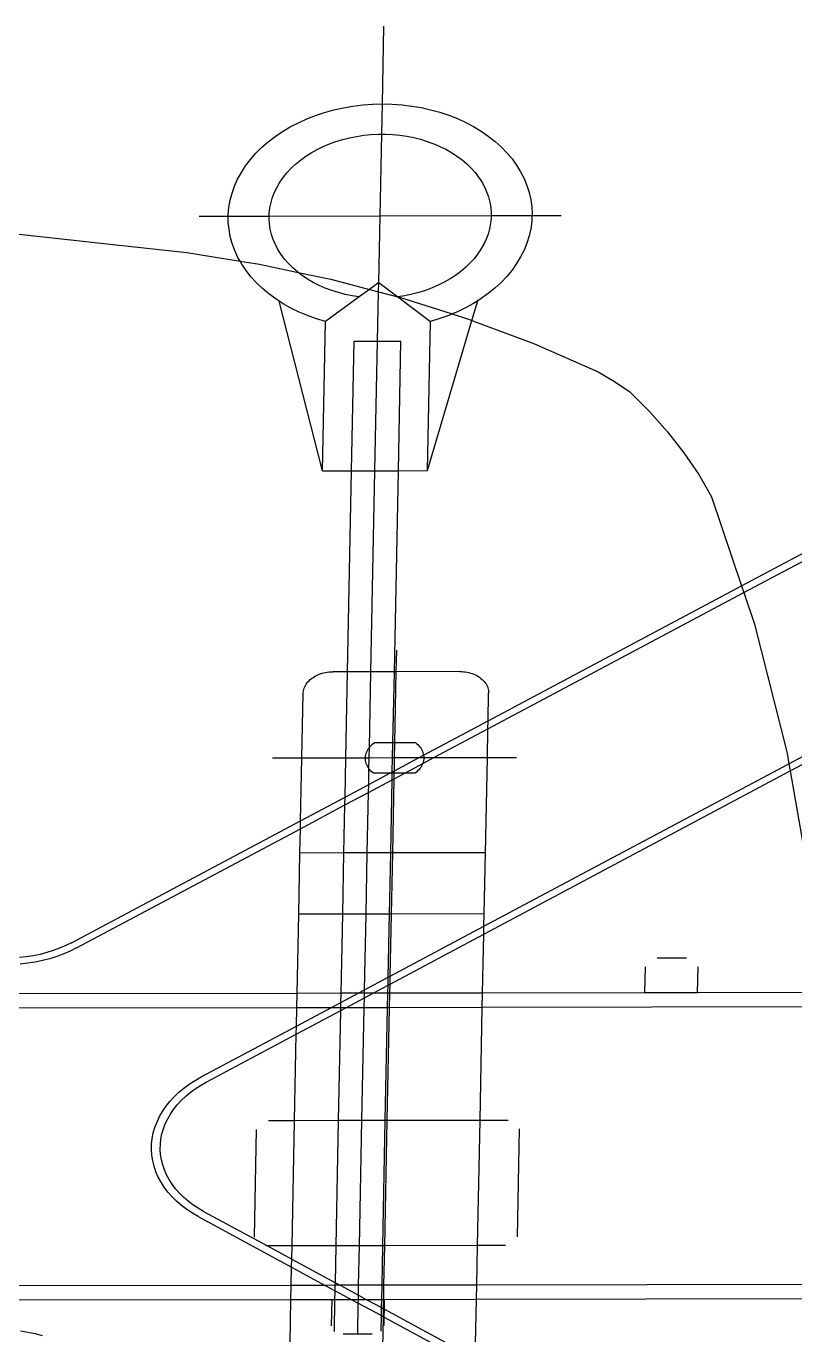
# Model space of a CAD drawing. Extents: x -83 to 83, y -28 to 43.
# Drawn here: x -77.9357 to -77.7684, y -7.412 to -7.1272 of the extents above; entities that cross this region are included whole.
import ezdxf

# ---------------------------------------------------------------- set-up
doc = ezdxf.new("R2010")
doc.units = 0
doc.layers.get('0').update_dxf_attribs({"linetype": 'CONTINUOUS'})

msp = doc.modelspace()

# ---------------------------------------------------------------- linework, layer by layer
for p, q in [((-77.85817, -7.14412), (-77.85783, -7.12718)), ((-77.87271, -7.14662), (-77.87075, -7.14597)), ((-77.87075, -7.14597), (-77.86873, -7.14541)), ((-77.86873, -7.14541), (-77.86667, -7.14495)), ((-77.86667, -7.14495), (-77.86457, -7.14459)), ((-77.86457, -7.14459), (-77.86245, -7.14433)), ((-77.86245, -7.14433), (-77.86032, -7.14418)), ((-77.86032, -7.14418), (-77.85817, -7.14412)), ((-77.8583, -7.1507), (-77.85817, -7.14412)), ((-77.85817, -7.14412), (-77.85603, -7.14417)), ((-77.85603, -7.14417), (-77.8539, -7.14432)), ((-77.8539, -7.14432), (-77.85179, -7.14457)), ((-77.85179, -7.14457), (-77.84971, -7.14492)), ((-77.84971, -7.14492), (-77.84767, -7.14538)), ((-77.84767, -7.14538), (-77.84567, -7.14592)), ((-77.84567, -7.14592), (-77.84373, -7.14657)), ((-77.84373, -7.14657), (-77.84185, -7.14731)), ((-77.87992, -7.15011), (-77.87823, -7.14911)), ((-77.87823, -7.14911), (-77.87646, -7.14819)), ((-77.87646, -7.14819), (-77.87462, -7.14736)), ((-77.87462, -7.14736), (-77.87271, -7.14662)), ((-77.84185, -7.14731), (-77.84004, -7.14813)), ((-77.84004, -7.14813), (-77.83831, -7.14904)), ((-77.83831, -7.14904), (-77.83667, -7.15004)), ((-77.88301, -7.15233), (-77.88151, -7.15118)), ((-77.88151, -7.15118), (-77.87992, -7.15011)), ((-77.86827, -7.15229), (-77.8668, -7.15184)), ((-77.8668, -7.15184), (-77.8653, -7.15147)), ((-77.8653, -7.15147), (-77.86378, -7.15117)), ((-77.86378, -7.15117), (-77.86223, -7.15094)), ((-77.86223, -7.15094), (-77.86066, -7.15078)), ((-77.86066, -7.15078), (-77.85909, -7.15071)), ((-77.85909, -7.15071), (-77.8583, -7.1507)), ((-77.85866, -7.16854), (-77.8583, -7.1507)), ((-77.8583, -7.1507), (-77.85752, -7.1507)), ((-77.85752, -7.1507), (-77.85595, -7.15078)), ((-77.85595, -7.15078), (-77.85439, -7.15092)), ((-77.85439, -7.15092), (-77.85285, -7.15115)), ((-77.85285, -7.15115), (-77.85134, -7.15145)), ((-77.85134, -7.15145), (-77.84985, -7.15181)), ((-77.84985, -7.15181), (-77.84841, -7.15226)), ((-77.84841, -7.15226), (-77.847, -7.15277)), ((-77.83667, -7.15004), (-77.83512, -7.15111)), ((-77.83512, -7.15111), (-77.83366, -7.15225)), ((-77.83366, -7.15225), (-77.83231, -7.15347)), ((-77.88687, -7.15617), (-77.8857, -7.15483)), ((-77.8857, -7.15483), (-77.88441, -7.15355)), ((-77.88441, -7.15355), (-77.88301, -7.15233)), ((-77.87486, -7.15551), (-77.87366, -7.15474)), ((-77.87366, -7.15474), (-77.87239, -7.15403)), ((-77.87239, -7.15403), (-77.87107, -7.15339)), ((-77.87107, -7.15339), (-77.86969, -7.1528)), ((-77.86969, -7.1528), (-77.86827, -7.15229)), ((-77.847, -7.15277), (-77.84565, -7.15334)), ((-77.84565, -7.15334), (-77.84435, -7.15398)), ((-77.84435, -7.15398), (-77.84311, -7.15469)), ((-77.84311, -7.15469), (-77.84194, -7.15545)), ((-77.83231, -7.15347), (-77.83108, -7.15474)), ((-77.83108, -7.15474), (-77.82995, -7.15608)), ((-77.88886, -7.159), (-77.88793, -7.15756)), ((-77.88793, -7.15756), (-77.88687, -7.15617)), ((-77.87803, -7.15812), (-77.87705, -7.1572)), ((-77.87705, -7.1572), (-77.87599, -7.15633)), ((-77.87599, -7.15633), (-77.87486, -7.15551)), ((-77.84194, -7.15545), (-77.84084, -7.15627)), ((-77.84084, -7.15627), (-77.83982, -7.15714)), ((-77.83982, -7.15714), (-77.83887, -7.15806)), ((-77.82995, -7.15608), (-77.82895, -7.15746)), ((-77.82895, -7.15746), (-77.82808, -7.1589)), ((-77.89035, -7.16198), (-77.88967, -7.16047)), ((-77.88967, -7.16047), (-77.88886, -7.159)), ((-77.88047, -7.16114), (-77.87974, -7.16009)), ((-77.87974, -7.16009), (-77.87893, -7.15909)), ((-77.87893, -7.15909), (-77.87803, -7.15812)), ((-77.83887, -7.15806), (-77.83801, -7.15902)), ((-77.83801, -7.15902), (-77.83724, -7.16002)), ((-77.83724, -7.16002), (-77.83656, -7.16106)), ((-77.82808, -7.1589), (-77.82733, -7.16037)), ((-77.82733, -7.16037), (-77.82671, -7.16188)), ((-77.8913, -7.16508), (-77.89089, -7.16352)), ((-77.89089, -7.16352), (-77.89035, -7.16198)), ((-77.88207, -7.16443), (-77.88163, -7.16331)), ((-77.88163, -7.16331), (-77.8811, -7.16221)), ((-77.8811, -7.16221), (-77.88047, -7.16114)), ((-77.83656, -7.16106), (-77.83597, -7.16213)), ((-77.83597, -7.16213), (-77.83548, -7.16323)), ((-77.83548, -7.16323), (-77.83509, -7.16435)), ((-77.82671, -7.16188), (-77.82623, -7.16341)), ((-77.82623, -7.16341), (-77.82589, -7.16497)), ((-77.89157, -7.16665), (-77.8913, -7.16508)), ((-77.88265, -7.16672), (-77.88241, -7.16557)), ((-77.88241, -7.16557), (-77.88207, -7.16443)), ((-77.83509, -7.16435), (-77.8348, -7.16549)), ((-77.8348, -7.16549), (-77.8346, -7.16665)), ((-77.82589, -7.16497), (-77.82568, -7.16654)), ((-77.97044, -7.1689), (-77.91673, -7.17471)), ((-77.8917, -7.16859), (-77.89807, -7.1686)), ((-77.8917, -7.16823), (-77.89157, -7.16665)), ((-77.8917, -7.16859), (-77.8917, -7.16823)), ((-77.8828, -7.16858), (-77.8917, -7.16859)), ((-77.8917, -7.16982), (-77.8917, -7.16859)), ((-77.88282, -7.16905), (-77.8828, -7.16858)), ((-77.88275, -7.17021), (-77.88282, -7.16905)), ((-77.8828, -7.16858), (-77.88278, -7.16788)), ((-77.85866, -7.16854), (-77.8828, -7.16858)), ((-77.88278, -7.16788), (-77.88265, -7.16672)), ((-77.85895, -7.18299), (-77.85866, -7.16854)), ((-77.83452, -7.1685), (-77.85866, -7.16854)), ((-77.83453, -7.16897), (-77.83464, -7.17013)), ((-77.8346, -7.16665), (-77.83451, -7.16781)), ((-77.83452, -7.1685), (-77.83453, -7.16897)), ((-77.83451, -7.16781), (-77.83452, -7.1685)), ((-77.82562, -7.16848), (-77.83452, -7.1685)), ((-77.82568, -7.16654), (-77.82561, -7.16813)), ((-77.82562, -7.16848), (-77.82568, -7.16971)), ((-77.82561, -7.16813), (-77.82562, -7.16848)), ((-77.81926, -7.16847), (-77.82562, -7.16848)), ((-77.89155, -7.17139), (-77.8917, -7.16982)), ((-77.89127, -7.17296), (-77.89155, -7.17139)), ((-77.88258, -7.17136), (-77.88275, -7.17021)), ((-77.8823, -7.1725), (-77.88258, -7.17136)), ((-77.83486, -7.17128), (-77.83518, -7.17243)), ((-77.83464, -7.17013), (-77.83486, -7.17128)), ((-77.82589, -7.17129), (-77.82623, -7.17285)), ((-77.82568, -7.16971), (-77.82589, -7.17129)), ((-77.91673, -7.17471), (-77.90073, -7.17648)), ((-77.89085, -7.17451), (-77.89127, -7.17296)), ((-77.89029, -7.17603), (-77.89085, -7.17451)), ((-77.88193, -7.17363), (-77.8823, -7.1725)), ((-77.88146, -7.17473), (-77.88193, -7.17363)), ((-77.88089, -7.17581), (-77.88146, -7.17473)), ((-77.83612, -7.17466), (-77.83673, -7.17574)), ((-77.8356, -7.17355), (-77.83612, -7.17466)), ((-77.83518, -7.17243), (-77.8356, -7.17355)), ((-77.82672, -7.1744), (-77.82733, -7.17592)), ((-77.82623, -7.17285), (-77.82672, -7.1744)), ((-77.90073, -7.17648), (-77.88915, -7.17833)), ((-77.8896, -7.17752), (-77.89029, -7.17603)), ((-77.88915, -7.17833), (-77.8896, -7.17752)), ((-77.88022, -7.17686), (-77.88089, -7.17581)), ((-77.87947, -7.17787), (-77.88022, -7.17686)), ((-77.87862, -7.17884), (-77.87947, -7.17787)), ((-77.83823, -7.1778), (-77.83912, -7.17877)), ((-77.83744, -7.17678), (-77.83823, -7.1778)), ((-77.83673, -7.17574), (-77.83744, -7.17678)), ((-77.82808, -7.17742), (-77.82896, -7.17887)), ((-77.82733, -7.17592), (-77.82808, -7.17742)), ((-77.88879, -7.17897), (-77.88915, -7.17833)), ((-77.88915, -7.17833), (-77.88494, -7.179)), ((-77.88784, -7.18038), (-77.88879, -7.17897)), ((-77.88677, -7.18174), (-77.88784, -7.18038)), ((-77.88494, -7.179), (-77.87652, -7.18077)), ((-77.87769, -7.17976), (-77.87862, -7.17884)), ((-77.87668, -7.18064), (-77.87769, -7.17976)), ((-77.87652, -7.18077), (-77.87668, -7.18064)), ((-77.84113, -7.18059), (-77.84225, -7.18142)), ((-77.84008, -7.1797), (-77.84113, -7.18059)), ((-77.83912, -7.17877), (-77.84008, -7.1797)), ((-77.82996, -7.18028), (-77.83108, -7.18165)), ((-77.82896, -7.17887), (-77.82996, -7.18028)), ((-77.88559, -7.18304), (-77.88677, -7.18174)), ((-77.88429, -7.18428), (-77.88559, -7.18304)), ((-77.8756, -7.18147), (-77.87652, -7.18077)), ((-77.87652, -7.18077), (-77.86941, -7.18226)), ((-77.87444, -7.18225), (-77.8756, -7.18147)), ((-77.87322, -7.18296), (-77.87444, -7.18225)), ((-77.87193, -7.18361), (-77.87322, -7.18296)), ((-77.87059, -7.1842), (-77.87193, -7.18361)), ((-77.86941, -7.18226), (-77.86099, -7.18448)), ((-77.85895, -7.18299), (-77.86099, -7.18448)), ((-77.85899, -7.185), (-77.85895, -7.18299)), ((-77.85895, -7.18299), (-77.8548, -7.1861)), ((-77.846, -7.18357), (-77.84737, -7.18417)), ((-77.84469, -7.18291), (-77.846, -7.18357)), ((-77.84343, -7.18219), (-77.84469, -7.18291)), ((-77.84225, -7.18142), (-77.84343, -7.18219)), ((-77.83232, -7.18295), (-77.83367, -7.1842)), ((-77.83108, -7.18165), (-77.83232, -7.18295)), ((-77.88288, -7.18546), (-77.88429, -7.18428)), ((-77.88137, -7.18656), (-77.88288, -7.18546)), ((-77.86919, -7.18473), (-77.87059, -7.1842)), ((-77.86323, -7.18611), (-77.87056, -7.19146)), ((-77.86775, -7.18518), (-77.86919, -7.18473)), ((-77.86628, -7.18557), (-77.86775, -7.18518)), ((-77.86477, -7.18588), (-77.86628, -7.18557)), ((-77.86323, -7.18611), (-77.86477, -7.18588)), ((-77.86099, -7.18448), (-77.86323, -7.18611)), ((-77.86099, -7.18448), (-77.85899, -7.185)), ((-77.85921, -7.19577), (-77.85899, -7.185)), ((-77.85899, -7.185), (-77.8548, -7.1861)), ((-77.85326, -7.18586), (-77.8548, -7.1861)), ((-77.8548, -7.1861), (-77.84768, -7.19143)), ((-77.8548, -7.1861), (-77.85422, -7.18625)), ((-77.85422, -7.18625), (-77.84299, -7.18982)), ((-77.85173, -7.18554), (-77.85326, -7.18586)), ((-77.85024, -7.18515), (-77.85173, -7.18554)), ((-77.84878, -7.18469), (-77.85024, -7.18515)), ((-77.84737, -7.18417), (-77.84878, -7.18469)), ((-77.83512, -7.18538), (-77.83668, -7.18649)), ((-77.83367, -7.1842), (-77.83512, -7.18538)), ((-77.88064, -7.18705), (-77.88137, -7.18656)), ((-77.87122, -7.22397), (-77.88064, -7.18705)), ((-77.87977, -7.18759), (-77.88064, -7.18705)), ((-77.87807, -7.18854), (-77.87977, -7.18759)), ((-77.8763, -7.18941), (-77.87807, -7.18854)), ((-77.84005, -7.18848), (-77.84186, -7.18935)), ((-77.83832, -7.18753), (-77.84005, -7.18848)), ((-77.83868, -7.19123), (-77.83742, -7.18698)), ((-77.83742, -7.18698), (-77.83832, -7.18753)), ((-77.83668, -7.18649), (-77.83742, -7.18698)), ((-77.87445, -7.19019), (-77.8763, -7.18941)), ((-77.87254, -7.19087), (-77.87445, -7.19019)), ((-77.87056, -7.19146), (-77.87254, -7.19087)), ((-77.87122, -7.22397), (-77.87056, -7.19146)), ((-77.84833, -7.22393), (-77.83868, -7.19123)), ((-77.84833, -7.22393), (-77.84768, -7.19143)), ((-77.84569, -7.19083), (-77.84768, -7.19143)), ((-77.84374, -7.19013), (-77.84569, -7.19083)), ((-77.84299, -7.18982), (-77.84374, -7.19013)), ((-77.84186, -7.18935), (-77.84299, -7.18982)), ((-77.84299, -7.18982), (-77.83941, -7.19096)), ((-77.83941, -7.19096), (-77.83868, -7.19123)), ((-77.83868, -7.19123), (-77.82506, -7.19635)), ((-77.86486, -7.22396), (-77.86429, -7.19578)), ((-77.86429, -7.19578), (-77.85921, -7.19577)), ((-77.85978, -7.22395), (-77.85921, -7.19577)), ((-77.85921, -7.19577), (-77.85413, -7.19576)), ((-77.85469, -7.22394), (-77.85413, -7.19576)), ((-77.82506, -7.19635), (-77.81122, -7.20242)), ((-77.81122, -7.20242), (-77.80766, -7.20453)), ((-77.80766, -7.20453), (-77.80429, -7.2068)), ((-77.80429, -7.2068), (-77.80003, -7.21104)), ((-77.80003, -7.21104), (-77.7961, -7.21545)), ((-77.7961, -7.21545), (-77.79254, -7.22003)), ((-77.79254, -7.22003), (-77.78933, -7.22476)), ((-77.87122, -7.22397), (-77.86486, -7.22396)), ((-77.86574, -7.2677), (-77.86486, -7.22396)), ((-77.86486, -7.22396), (-77.85978, -7.22395)), ((-77.86065, -7.26769), (-77.85978, -7.22395)), ((-77.85978, -7.22395), (-77.85469, -7.22394)), ((-77.85557, -7.26768), (-77.85469, -7.22394)), ((-77.85469, -7.22394), (-77.84833, -7.22393)), ((-77.78933, -7.22476), (-77.78651, -7.22962)), ((-77.78, -7.249), (-77.73985, -7.22761)), ((-77.78651, -7.22962), (-77.78, -7.249)), ((-77.77951, -7.25046), (-77.73963, -7.22921)), ((-77.83517, -7.27839), (-77.78, -7.249)), ((-77.78, -7.249), (-77.77951, -7.25046)), ((-77.83521, -7.28013), (-77.77951, -7.25046)), ((-77.77951, -7.25046), (-77.77721, -7.25732)), ((-77.77721, -7.25732), (-77.77008, -7.28539)), ((-77.85514, -7.26768), (-77.85504, -7.26299)), ((-77.87363, -7.2692), (-77.87334, -7.26899)), ((-77.87334, -7.26899), (-77.87304, -7.26879)), ((-77.87304, -7.26879), (-77.87272, -7.26861)), ((-77.87272, -7.26861), (-77.87238, -7.26844)), ((-77.87238, -7.26844), (-77.87204, -7.26829)), ((-77.87204, -7.26829), (-77.87168, -7.26816)), ((-77.87168, -7.26816), (-77.87131, -7.26804)), ((-77.87131, -7.26804), (-77.87093, -7.26794)), ((-77.87093, -7.26794), (-77.87055, -7.26786)), ((-77.87055, -7.26786), (-77.87016, -7.26779)), ((-77.87016, -7.26779), (-77.86976, -7.26775)), ((-77.86976, -7.26775), (-77.86936, -7.26772)), ((-77.86936, -7.26772), (-77.86896, -7.26771)), ((-77.86574, -7.2677), (-77.86896, -7.26771)), ((-77.86612, -7.28649), (-77.86574, -7.2677)), ((-77.86065, -7.26769), (-77.86574, -7.2677)), ((-77.86099, -7.28416), (-77.86065, -7.26769)), ((-77.85557, -7.26768), (-77.86065, -7.26769)), ((-77.85588, -7.28318), (-77.85557, -7.26768)), ((-77.85514, -7.26768), (-77.85557, -7.26768)), ((-77.85545, -7.28318), (-77.85514, -7.26768)), ((-77.84131, -7.26766), (-77.85514, -7.26768)), ((-77.84131, -7.26766), (-77.84091, -7.26767)), ((-77.84091, -7.26767), (-77.84052, -7.2677)), ((-77.84052, -7.2677), (-77.84012, -7.26774)), ((-77.84012, -7.26774), (-77.83973, -7.26781)), ((-77.83973, -7.26781), (-77.83935, -7.26789)), ((-77.83935, -7.26789), (-77.83898, -7.26799)), ((-77.83898, -7.26799), (-77.83861, -7.2681)), ((-77.83861, -7.2681), (-77.83826, -7.26824)), ((-77.83826, -7.26824), (-77.83792, -7.26839)), ((-77.83792, -7.26839), (-77.83759, -7.26855)), ((-77.83759, -7.26855), (-77.83728, -7.26873)), ((-77.83728, -7.26873), (-77.83699, -7.26893)), ((-77.83699, -7.26893), (-77.83671, -7.26914)), ((-77.76968, -7.28772), (-77.73413, -7.26878)), ((-77.87539, -7.27212), (-77.87535, -7.27183)), ((-77.87535, -7.27183), (-77.87528, -7.27153)), ((-77.87528, -7.27153), (-77.87519, -7.27125)), ((-77.87519, -7.27125), (-77.87507, -7.27096)), ((-77.87507, -7.27096), (-77.87493, -7.27068)), ((-77.87493, -7.27068), (-77.87477, -7.27041)), ((-77.87477, -7.27041), (-77.87458, -7.27015)), ((-77.87458, -7.27015), (-77.87437, -7.2699)), ((-77.87437, -7.2699), (-77.87414, -7.26965)), ((-77.87414, -7.26965), (-77.87389, -7.26942)), ((-77.87389, -7.26942), (-77.87363, -7.2692)), ((-77.83671, -7.26914), (-77.83645, -7.26936)), ((-77.83645, -7.26936), (-77.83621, -7.26959)), ((-77.83621, -7.26959), (-77.83599, -7.26983)), ((-77.83599, -7.26983), (-77.83579, -7.27009)), ((-77.83579, -7.27009), (-77.83561, -7.27035)), ((-77.83561, -7.27035), (-77.83546, -7.27062)), ((-77.83546, -7.27062), (-77.83533, -7.2709)), ((-77.83533, -7.2709), (-77.83523, -7.27118)), ((-77.83523, -7.27118), (-77.83514, -7.27147)), ((-77.83514, -7.27147), (-77.83509, -7.27176)), ((-77.83509, -7.27176), (-77.83506, -7.27205)), ((-77.7694, -7.2893), (-77.73401, -7.27044)), ((-77.8757, -7.2865), (-77.87541, -7.27241)), ((-77.87541, -7.27241), (-77.87539, -7.27212)), ((-77.83517, -7.27839), (-77.83505, -7.27235)), ((-77.83506, -7.27205), (-77.83505, -7.27235)), ((-77.8492, -7.28586), (-77.83517, -7.27839)), ((-77.84709, -7.28646), (-77.83521, -7.28013)), ((-77.83533, -7.28644), (-77.83521, -7.28013)), ((-77.83521, -7.28013), (-77.83517, -7.27839)), ((-77.86027, -7.28341), (-77.85999, -7.28319)), ((-77.85588, -7.28318), (-77.85999, -7.28319)), ((-77.85595, -7.28647), (-77.85588, -7.28318)), ((-77.85545, -7.28318), (-77.85588, -7.28318)), ((-77.85551, -7.28647), (-77.85545, -7.28318)), ((-77.85091, -7.28318), (-77.85545, -7.28318)), ((-77.85091, -7.28318), (-77.85064, -7.2834)), ((-77.86185, -7.28618), (-77.86181, -7.28588)), ((-77.86181, -7.28588), (-77.86173, -7.28558)), ((-77.86173, -7.28558), (-77.86164, -7.28528)), ((-77.86164, -7.28528), (-77.86151, -7.28499)), ((-77.86151, -7.28499), (-77.86136, -7.2847)), ((-77.86136, -7.2847), (-77.86119, -7.28443)), ((-77.86119, -7.28443), (-77.86099, -7.28416)), ((-77.86103, -7.28648), (-77.86099, -7.28416)), ((-77.86099, -7.28416), (-77.86077, -7.2839)), ((-77.86077, -7.2839), (-77.86053, -7.28365)), ((-77.86053, -7.28365), (-77.86027, -7.28341)), ((-77.85064, -7.2834), (-77.85038, -7.28363)), ((-77.85038, -7.28363), (-77.85015, -7.28388)), ((-77.85033, -7.28646), (-77.8492, -7.28586)), ((-77.85015, -7.28388), (-77.84994, -7.28414)), ((-77.84994, -7.28414), (-77.84976, -7.28441)), ((-77.84976, -7.28441), (-77.84959, -7.28469)), ((-77.84959, -7.28469), (-77.84946, -7.28497)), ((-77.84946, -7.28497), (-77.84934, -7.28526)), ((-77.84934, -7.28526), (-77.84926, -7.28556)), ((-77.84926, -7.28556), (-77.8492, -7.28586)), ((-77.8492, -7.28586), (-77.84916, -7.28616)), ((-77.84916, -7.28616), (-77.84916, -7.28646)), ((-77.77008, -7.28539), (-77.76968, -7.28772)), ((-77.8757, -7.2865), (-77.88205, -7.28651)), ((-77.87597, -7.30012), (-77.8757, -7.2865)), ((-77.86612, -7.28649), (-77.8757, -7.2865)), ((-77.86629, -7.29496), (-77.86612, -7.28649)), ((-77.86187, -7.28648), (-77.86612, -7.28649)), ((-77.86187, -7.28648), (-77.86185, -7.28618)), ((-77.86186, -7.28678), (-77.86187, -7.28648)), ((-77.86103, -7.28648), (-77.86187, -7.28648)), ((-77.86183, -7.28709), (-77.86186, -7.28678)), ((-77.86177, -7.28739), (-77.86183, -7.28709)), ((-77.86168, -7.28768), (-77.86177, -7.28739)), ((-77.86157, -7.28797), (-77.86168, -7.28768)), ((-77.86143, -7.28826), (-77.86157, -7.28797)), ((-77.86127, -7.28853), (-77.86143, -7.28826)), ((-77.86109, -7.2888), (-77.86127, -7.28853)), ((-77.86115, -7.29222), (-77.86109, -7.2888)), ((-77.86109, -7.2888), (-77.86103, -7.28648)), ((-77.86088, -7.28906), (-77.86109, -7.2888)), ((-77.85595, -7.28647), (-77.86103, -7.28648)), ((-77.85601, -7.28949), (-77.85595, -7.28647)), ((-77.85551, -7.28647), (-77.85595, -7.28647)), ((-77.85557, -7.28925), (-77.85033, -7.28646)), ((-77.85557, -7.28925), (-77.85551, -7.28647)), ((-77.85033, -7.28646), (-77.85551, -7.28647)), ((-77.85328, -7.28975), (-77.84939, -7.28766)), ((-77.84916, -7.28646), (-77.85033, -7.28646)), ((-77.85003, -7.28878), (-77.85025, -7.28904)), ((-77.84984, -7.28851), (-77.85003, -7.28878)), ((-77.84966, -7.28824), (-77.84984, -7.28851)), ((-77.84952, -7.28795), (-77.84966, -7.28824)), ((-77.84941, -7.28769), (-77.84952, -7.28795)), ((-77.84939, -7.28766), (-77.84941, -7.28769)), ((-77.84939, -7.28766), (-77.84709, -7.28646)), ((-77.84929, -7.28737), (-77.84939, -7.28766)), ((-77.84922, -7.28707), (-77.84929, -7.28737)), ((-77.84918, -7.28676), (-77.84922, -7.28707)), ((-77.84916, -7.28646), (-77.84918, -7.28676)), ((-77.84709, -7.28646), (-77.84916, -7.28646)), ((-77.83533, -7.28644), (-77.84709, -7.28646)), ((-77.83607, -7.32309), (-77.76968, -7.28772)), ((-77.83575, -7.30709), (-77.83533, -7.28644)), ((-77.82897, -7.28643), (-77.83533, -7.28644)), ((-77.76968, -7.28772), (-77.7694, -7.2893)), ((-77.86118, -7.29397), (-77.85604, -7.29123)), ((-77.86115, -7.29222), (-77.85652, -7.28976)), ((-77.86065, -7.28931), (-77.86088, -7.28906)), ((-77.86039, -7.28954), (-77.86065, -7.28931)), ((-77.86012, -7.28977), (-77.86039, -7.28954)), ((-77.85652, -7.28976), (-77.86012, -7.28977)), ((-77.85652, -7.28976), (-77.85601, -7.28949)), ((-77.85601, -7.28976), (-77.85652, -7.28976)), ((-77.85636, -7.30713), (-77.85604, -7.29123)), ((-77.85604, -7.29123), (-77.85601, -7.28976)), ((-77.85604, -7.29123), (-77.8556, -7.291)), ((-77.85601, -7.28949), (-77.85557, -7.28925)), ((-77.85601, -7.28976), (-77.85601, -7.28949)), ((-77.85558, -7.28976), (-77.85601, -7.28976)), ((-77.85593, -7.30713), (-77.8556, -7.291)), ((-77.8556, -7.291), (-77.85328, -7.28975)), ((-77.8556, -7.291), (-77.85558, -7.28976)), ((-77.85558, -7.28976), (-77.85557, -7.28925)), ((-77.85328, -7.28975), (-77.85558, -7.28976)), ((-77.85104, -7.28975), (-77.85328, -7.28975)), ((-77.85076, -7.28953), (-77.85104, -7.28975)), ((-77.8505, -7.28929), (-77.85076, -7.28953)), ((-77.85025, -7.28904), (-77.8505, -7.28929)), ((-77.8361, -7.32483), (-77.7694, -7.2893)), ((-77.7694, -7.2893), (-77.76514, -7.31376)), ((-77.86632, -7.2967), (-77.86118, -7.29397)), ((-77.86629, -7.29496), (-77.86115, -7.29222)), ((-77.86145, -7.30714), (-77.86118, -7.29397)), ((-77.86118, -7.29397), (-77.86115, -7.29222)), ((-77.87601, -7.30186), (-77.86632, -7.2967)), ((-77.87597, -7.30012), (-77.86629, -7.29496)), ((-77.86653, -7.30714), (-77.86632, -7.2967)), ((-77.86632, -7.2967), (-77.86629, -7.29496)), ((-77.92581, -7.32667), (-77.87597, -7.30012)), ((-77.87601, -7.30186), (-77.87597, -7.30012)), ((-77.92471, -7.32781), (-77.87601, -7.30186)), ((-77.87611, -7.30716), (-77.87601, -7.30186)), ((-77.87638, -7.32047), (-77.87611, -7.30716)), ((-77.86653, -7.30714), (-77.87611, -7.30716)), ((-77.8668, -7.32045), (-77.86653, -7.30714)), ((-77.86145, -7.30714), (-77.86653, -7.30714)), ((-77.86171, -7.32044), (-77.86145, -7.30714)), ((-77.85636, -7.30713), (-77.86145, -7.30714)), ((-77.85663, -7.32043), (-77.85636, -7.30713)), ((-77.85593, -7.30713), (-77.85636, -7.30713)), ((-77.8562, -7.32043), (-77.85593, -7.30713)), ((-77.83575, -7.30709), (-77.85593, -7.30713)), ((-77.83601, -7.3204), (-77.83575, -7.30709)), ((-77.87673, -7.3377), (-77.87638, -7.32047)), ((-77.8668, -7.32045), (-77.87638, -7.32047)), ((-77.86715, -7.33769), (-77.8668, -7.32045)), ((-77.86171, -7.32044), (-77.8668, -7.32045)), ((-77.86204, -7.33693), (-77.86171, -7.32044)), ((-77.85663, -7.32043), (-77.86171, -7.32044)), ((-77.8569, -7.33419), (-77.85663, -7.32043)), ((-77.8562, -7.32043), (-77.85663, -7.32043)), ((-77.85647, -7.33396), (-77.8562, -7.32043)), ((-77.85647, -7.33396), (-77.83607, -7.32309)), ((-77.83601, -7.3204), (-77.8562, -7.32043)), ((-77.8361, -7.32483), (-77.83607, -7.32309)), ((-77.83607, -7.32309), (-77.83601, -7.3204)), ((-77.8565, -7.3357), (-77.8361, -7.32483)), ((-77.83636, -7.33763), (-77.8361, -7.32483)), ((-77.93121, -7.32883), (-77.93266, -7.32921)), ((-77.92979, -7.32839), (-77.93121, -7.32883)), ((-77.92841, -7.32788), (-77.92979, -7.32839)), ((-77.92709, -7.32731), (-77.92841, -7.32788)), ((-77.92609, -7.3285), (-77.92753, -7.32912)), ((-77.92581, -7.32667), (-77.92709, -7.32731)), ((-77.92471, -7.32781), (-77.92609, -7.3285)), ((-77.93564, -7.32975), (-77.93715, -7.32991)), ((-77.93534, -7.33113), (-77.93698, -7.33131)), ((-77.93414, -7.32951), (-77.93564, -7.32975)), ((-77.93371, -7.33088), (-77.93534, -7.33113)), ((-77.93266, -7.32921), (-77.93414, -7.32951)), ((-77.93212, -7.33055), (-77.93371, -7.33088)), ((-77.93055, -7.33015), (-77.93212, -7.33055)), ((-77.92902, -7.32967), (-77.93055, -7.33015)), ((-77.92753, -7.32912), (-77.92902, -7.32967)), ((-77.79198, -7.33005), (-77.79834, -7.33006)), ((-77.86204, -7.33693), (-77.8569, -7.33419)), ((-77.85694, -7.33593), (-77.8569, -7.33419)), ((-77.8569, -7.33419), (-77.85647, -7.33396)), ((-77.8565, -7.3357), (-77.85647, -7.33396)), ((-77.80103, -7.33758), (-77.80092, -7.33194)), ((-77.78959, -7.33756), (-77.78948, -7.33192)), ((-77.86345, -7.33768), (-77.86204, -7.33693)), ((-77.86206, -7.33768), (-77.86204, -7.33693)), ((-77.86021, -7.33767), (-77.85694, -7.33593)), ((-77.85697, -7.33767), (-77.85694, -7.33593)), ((-77.85694, -7.33593), (-77.8565, -7.3357)), ((-77.85654, -7.33767), (-77.8565, -7.3357)), ((-77.87673, -7.3377), (-77.94173, -7.33781)), ((-77.87679, -7.34085), (-77.87673, -7.3377)), ((-77.86715, -7.33769), (-77.87673, -7.3377)), ((-77.86938, -7.34084), (-77.86719, -7.33967)), ((-77.86721, -7.34083), (-77.86719, -7.33967)), ((-77.86719, -7.33967), (-77.86345, -7.33768)), ((-77.86719, -7.33967), (-77.86715, -7.33769)), ((-77.86345, -7.33768), (-77.86715, -7.33769)), ((-77.86613, -7.34083), (-77.86208, -7.33867)), ((-77.86206, -7.33768), (-77.86345, -7.33768)), ((-77.86212, -7.34082), (-77.86208, -7.33867)), ((-77.86208, -7.33867), (-77.86021, -7.33767)), ((-77.86208, -7.33867), (-77.86206, -7.33768)), ((-77.86021, -7.33767), (-77.86206, -7.33768)), ((-77.85697, -7.33767), (-77.86021, -7.33767)), ((-77.85704, -7.34082), (-77.85697, -7.33767)), ((-77.85654, -7.33767), (-77.85697, -7.33767)), ((-77.85661, -7.34082), (-77.85654, -7.33767)), ((-77.83636, -7.33763), (-77.85654, -7.33767)), ((-77.83642, -7.34078), (-77.83636, -7.33763)), ((-77.80103, -7.33758), (-77.83636, -7.33763)), ((-77.78959, -7.33756), (-77.80103, -7.33758)), ((-77.76285, -7.33751), (-77.78959, -7.33756)), ((-77.87679, -7.34085), (-77.96565, -7.34099)), ((-77.8769, -7.34657), (-77.86722, -7.34141)), ((-77.87687, -7.34483), (-77.86938, -7.34084)), ((-77.87687, -7.34483), (-77.87679, -7.34085)), ((-77.86938, -7.34084), (-77.87679, -7.34085)), ((-77.86721, -7.34083), (-77.86938, -7.34084)), ((-77.8677, -7.3654), (-77.86722, -7.34141)), ((-77.86722, -7.34141), (-77.86613, -7.34083)), ((-77.86722, -7.34141), (-77.86721, -7.34083)), ((-77.86613, -7.34083), (-77.86721, -7.34083)), ((-77.86212, -7.34082), (-77.86613, -7.34083)), ((-77.86262, -7.36539), (-77.86212, -7.34082)), ((-77.85704, -7.34082), (-77.86212, -7.34082)), ((-77.85753, -7.36538), (-77.85704, -7.34082)), ((-77.8571, -7.36538), (-77.85661, -7.34082)), ((-77.85661, -7.34082), (-77.85704, -7.34082)), ((-77.83642, -7.34078), (-77.85661, -7.34082)), ((-77.83691, -7.36535), (-77.83642, -7.34078)), ((-77.76255, -7.34066), (-77.83642, -7.34078)), ((-77.89762, -7.35589), (-77.87687, -7.34483)), ((-77.8769, -7.34657), (-77.87687, -7.34483)), ((-77.89653, -7.35702), (-77.8769, -7.34657)), ((-77.87728, -7.36542), (-77.8769, -7.34657)), ((-77.9002, -7.35745), (-77.89894, -7.35664)), ((-77.89894, -7.35664), (-77.89762, -7.35589)), ((-77.89775, -7.35772), (-77.89653, -7.35702)), ((-77.90443, -7.36124), (-77.9035, -7.36022)), ((-77.9035, -7.36022), (-77.90248, -7.35924)), ((-77.90248, -7.35924), (-77.90138, -7.35832)), ((-77.90196, -7.36103), (-77.90102, -7.36013)), ((-77.90138, -7.35832), (-77.9002, -7.35745)), ((-77.90102, -7.36013), (-77.9, -7.35927)), ((-77.9, -7.35927), (-77.89891, -7.35847)), ((-77.89891, -7.35847), (-77.89775, -7.35772)), ((-77.90602, -7.3634), (-77.90527, -7.3623)), ((-77.90527, -7.3623), (-77.90443, -7.36124)), ((-77.90429, -7.36397), (-77.9036, -7.36295)), ((-77.9036, -7.36295), (-77.90282, -7.36197)), ((-77.90282, -7.36197), (-77.90196, -7.36103)), ((-77.90767, -7.36686), (-77.90722, -7.36568)), ((-77.90722, -7.36568), (-77.90667, -7.36453)), ((-77.90667, -7.36453), (-77.90602, -7.3634)), ((-77.90541, -7.36609), (-77.9049, -7.36502)), ((-77.9049, -7.36502), (-77.90429, -7.36397)), ((-77.87728, -7.36542), (-77.88296, -7.36542)), ((-77.87783, -7.39266), (-77.87728, -7.36542)), ((-77.8677, -7.3654), (-77.87728, -7.36542)), ((-77.86825, -7.39265), (-77.8677, -7.3654)), ((-77.86262, -7.36539), (-77.8677, -7.3654)), ((-77.86316, -7.39264), (-77.86262, -7.36539)), ((-77.85753, -7.36538), (-77.86262, -7.36539)), ((-77.85808, -7.39263), (-77.85753, -7.36538)), ((-77.85765, -7.39263), (-77.8571, -7.36538)), ((-77.8571, -7.36538), (-77.85753, -7.36538)), ((-77.83691, -7.36535), (-77.8571, -7.36538)), ((-77.83746, -7.3926), (-77.83691, -7.36535)), ((-77.83083, -7.36534), (-77.83691, -7.36535)), ((-77.90826, -7.36927), (-77.90802, -7.36806)), ((-77.90802, -7.36806), (-77.90767, -7.36686)), ((-77.90636, -7.36941), (-77.90614, -7.36829)), ((-77.90614, -7.36829), (-77.90582, -7.36718)), ((-77.90582, -7.36718), (-77.90541, -7.36609)), ((-77.88601, -7.3908), (-77.88554, -7.36731)), ((-77.8288, -7.3907), (-77.82833, -7.36721)), ((-77.90841, -7.37171), (-77.90839, -7.37049)), ((-77.90839, -7.37049), (-77.90826, -7.36927)), ((-77.9065, -7.37167), (-77.90648, -7.37054)), ((-77.90648, -7.37054), (-77.90636, -7.36941)), ((-77.90833, -7.37293), (-77.90841, -7.37171)), ((-77.90814, -7.37414), (-77.90833, -7.37293)), ((-77.90784, -7.37534), (-77.90814, -7.37414)), ((-77.90643, -7.37279), (-77.9065, -7.37167)), ((-77.90625, -7.37391), (-77.90643, -7.37279)), ((-77.90598, -7.37502), (-77.90625, -7.37391)), ((-77.90744, -7.37652), (-77.90784, -7.37534)), ((-77.90694, -7.37768), (-77.90744, -7.37652)), ((-77.90561, -7.37611), (-77.90598, -7.37502)), ((-77.90514, -7.37718), (-77.90561, -7.37611)), ((-77.90458, -7.37822), (-77.90514, -7.37718)), ((-77.90633, -7.3788), (-77.90694, -7.37768)), ((-77.90563, -7.3799), (-77.90633, -7.3788)), ((-77.90483, -7.38096), (-77.90563, -7.3799)), ((-77.90393, -7.37924), (-77.90458, -7.37822)), ((-77.90319, -7.38022), (-77.90393, -7.37924)), ((-77.90394, -7.38198), (-77.90483, -7.38096)), ((-77.90296, -7.38295), (-77.90394, -7.38198)), ((-77.90236, -7.38116), (-77.90319, -7.38022)), ((-77.90189, -7.38387), (-77.90296, -7.38295)), ((-77.90146, -7.38205), (-77.90236, -7.38116)), ((-77.90047, -7.38291), (-77.90146, -7.38205)), ((-77.89941, -7.38371), (-77.90047, -7.38291)), ((-77.90075, -7.38473), (-77.90189, -7.38387)), ((-77.89953, -7.38554), (-77.90075, -7.38473)), ((-77.89824, -7.38629), (-77.89953, -7.38554)), ((-77.89829, -7.38445), (-77.89941, -7.38371)), ((-77.89709, -7.38515), (-77.89829, -7.38445)), ((-77.89709, -7.38515), (-77.88319, -7.39267)), ((-77.89824, -7.38629), (-77.87792, -7.39728)), ((-77.88319, -7.39267), (-77.88351, -7.39267)), ((-77.87783, -7.39266), (-77.88319, -7.39267)), ((-77.88319, -7.39267), (-77.87789, -7.39554)), ((-77.87789, -7.39554), (-77.87783, -7.39266)), ((-77.86825, -7.39265), (-77.87783, -7.39266)), ((-77.86841, -7.40067), (-77.86825, -7.39265)), ((-77.86316, -7.39264), (-77.86825, -7.39265)), ((-77.86334, -7.40123), (-77.86316, -7.39264)), ((-77.85808, -7.39263), (-77.86316, -7.39264)), ((-77.85825, -7.40123), (-77.85808, -7.39263)), ((-77.85765, -7.39263), (-77.85808, -7.39263)), ((-77.85782, -7.40123), (-77.85765, -7.39263)), ((-77.83746, -7.3926), (-77.85765, -7.39263)), ((-77.83763, -7.40119), (-77.83746, -7.3926)), ((-77.83138, -7.39259), (-77.83746, -7.3926)), ((-77.87792, -7.39728), (-77.87789, -7.39554)), ((-77.87789, -7.39554), (-77.86841, -7.40067)), ((-77.878, -7.40126), (-77.87792, -7.39728)), ((-77.87792, -7.39728), (-77.87059, -7.40125)), ((-77.878, -7.40126), (-77.96687, -7.40141)), ((-77.87807, -7.40441), (-77.878, -7.40126)), ((-77.87059, -7.40125), (-77.878, -7.40126)), ((-77.86842, -7.40124), (-77.87059, -7.40125)), ((-77.87059, -7.40125), (-77.86845, -7.40241)), ((-77.86849, -7.40439), (-77.86845, -7.40241)), ((-77.86845, -7.40241), (-77.86842, -7.40124)), ((-77.86845, -7.40241), (-77.86479, -7.40438)), ((-77.86842, -7.40124), (-77.86841, -7.40067)), ((-77.86735, -7.40124), (-77.86842, -7.40124)), ((-77.86841, -7.40067), (-77.86735, -7.40124)), ((-77.86334, -7.40123), (-77.86735, -7.40124)), ((-77.86735, -7.40124), (-77.86338, -7.40339)), ((-77.86338, -7.40339), (-77.86334, -7.40123)), ((-77.85825, -7.40123), (-77.86334, -7.40123)), ((-77.85831, -7.40437), (-77.85825, -7.40123)), ((-77.85782, -7.40123), (-77.85825, -7.40123)), ((-77.85788, -7.40437), (-77.85782, -7.40123)), ((-77.83763, -7.40119), (-77.85782, -7.40123)), ((-77.8377, -7.40434), (-77.83763, -7.40119)), ((-77.76374, -7.40107), (-77.83763, -7.40119)), ((-77.87807, -7.40441), (-77.94307, -7.40451)), ((-77.87841, -7.42164), (-77.87807, -7.40441)), ((-77.86912, -7.40439), (-77.87807, -7.40441)), ((-77.86923, -7.41003), (-77.86912, -7.40439)), ((-77.86849, -7.40439), (-77.86912, -7.40439)), ((-77.86862, -7.41127), (-77.86849, -7.40439)), ((-77.86479, -7.40438), (-77.86849, -7.40439)), ((-77.86479, -7.40438), (-77.86341, -7.40513)), ((-77.8634, -7.40438), (-77.86479, -7.40438)), ((-77.86355, -7.4119), (-77.86341, -7.40513)), ((-77.86341, -7.40513), (-77.8634, -7.40438)), ((-77.86341, -7.40513), (-77.85838, -7.40785)), ((-77.8634, -7.40438), (-77.86338, -7.40339)), ((-77.86155, -7.40438), (-77.8634, -7.40438)), ((-77.86338, -7.40339), (-77.86155, -7.40438)), ((-77.85831, -7.40437), (-77.86155, -7.40438)), ((-77.86155, -7.40438), (-77.85835, -7.40611)), ((-77.85835, -7.40611), (-77.85831, -7.40437)), ((-77.85788, -7.40437), (-77.85831, -7.40437)), ((-77.85792, -7.40634), (-77.85788, -7.40437)), ((-77.85768, -7.40437), (-77.85788, -7.40437)), ((-77.85772, -7.40645), (-77.85768, -7.40437)), ((-77.8377, -7.40434), (-77.85768, -7.40437)), ((-77.83795, -7.41714), (-77.8377, -7.40434)), ((-77.76416, -7.40422), (-77.8377, -7.40434)), ((-77.85845, -7.41125), (-77.85838, -7.40785)), ((-77.85838, -7.40785), (-77.85835, -7.40611)), ((-77.85838, -7.40785), (-77.85796, -7.40808)), ((-77.85835, -7.40611), (-77.85792, -7.40634)), ((-77.85823, -7.42161), (-77.85796, -7.40808)), ((-77.85796, -7.40808), (-77.85792, -7.40634)), ((-77.85796, -7.40808), (-77.85775, -7.40819)), ((-77.85792, -7.40634), (-77.85772, -7.40645)), ((-77.85779, -7.41001), (-77.85775, -7.40819)), ((-77.85775, -7.40819), (-77.85772, -7.40645)), ((-77.85775, -7.40819), (-77.83799, -7.41889)), ((-77.85772, -7.40645), (-77.83795, -7.41714)), ((-77.93695, -7.41117), (-77.93534, -7.41142)), ((-77.93534, -7.41142), (-77.93375, -7.41174)), ((-77.93375, -7.41174), (-77.9322, -7.41214)), ((-77.86355, -7.4119), (-77.86673, -7.4119)), ((-77.86037, -7.41189), (-77.86355, -7.4119))]:
    msp.add_line(p, q)

doc.saveas('drawing.dxf')
